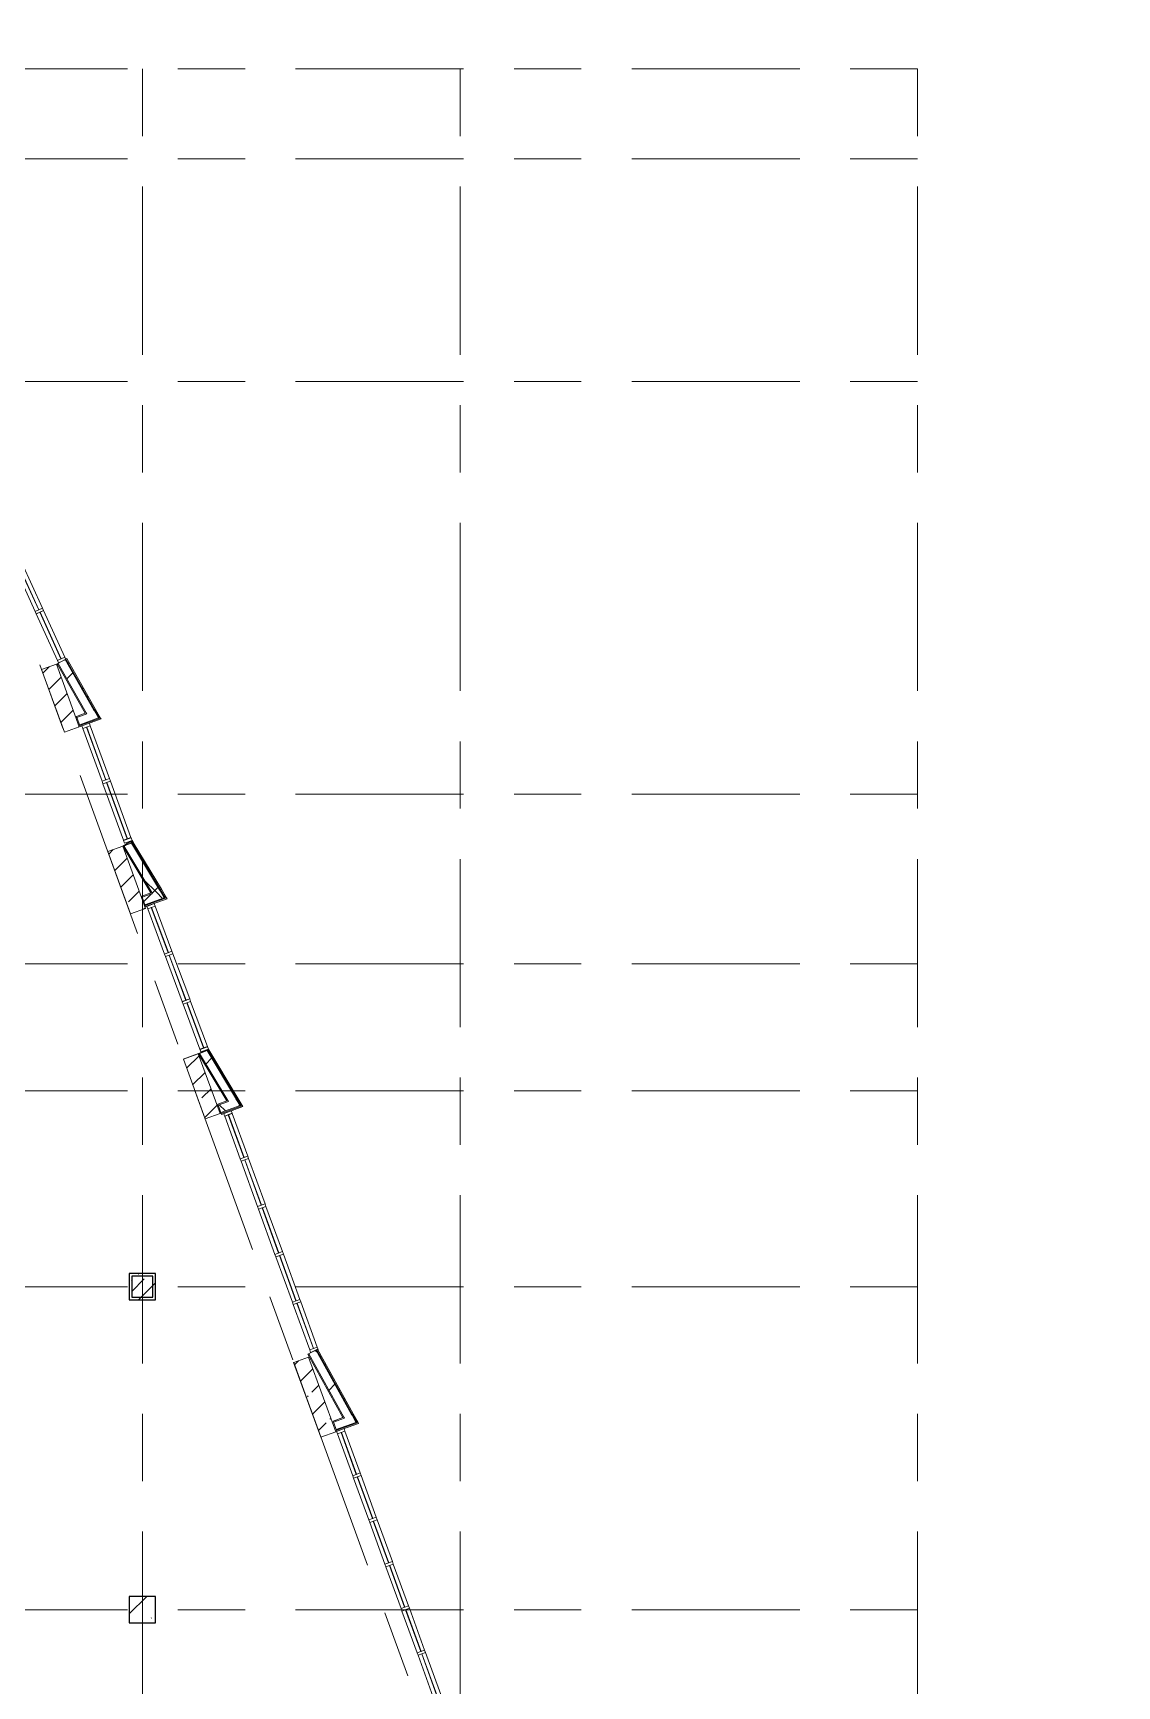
# Model space of a CAD drawing. Header units: millimetres. Extents: x 92932 to 275892, y -43515 to 30371.
# Drawn here: x 133466 to 153941, y -5123 to 26095 of the extents above; entities that cross this region are included whole.
import ezdxf

# ---------------------------------------------------------------- set-up
doc = ezdxf.new("R2010")
doc.units = ezdxf.units.MM
doc.linetypes.add('Осевые', pattern=[6350, 1270, -952.5, 3175, -952.5])
for name, color, linetype, lineweight in [('Импосты витража', 7, 'Continuous', 9), ('Импосты витража-1', 7, 'Continuous', 18), ('Колонны', 7, 'Continuous', 9), ('Колонны-1', 7, 'Continuous', 25), ('Общие ребра', 7, 'Continuous', 9), ('Оси-1', 7, 'Осевые', 9), ('Стены-1', 7, 'Continuous', 18), ('Штриховка разреза-1', 7, 'Continuous', 9)]:
    doc.layers.add(name, color=color, linetype=linetype, lineweight=lineweight)
pattern_1 = [(0, (0, 0), (812.8, 203.2), [67.056, -542.544, 67.056, -542.544, -3251.2]), (0, (0, 0), (812.8, 203.2), [-1219.2, 67.056, -1152.144, 67.056, -542.544, -1422.4]), (0, (0, 0), (812.8, 203.2), [-3048, 67.056, -339.344, 67.056, -948.944]), (120, (304.8, 101.6), (-582.37636, 602.30545), [67.056, -542.544, 67.056, -542.544, -3251.2]), (120, (304.8, 101.6), (-582.37636, 602.30545), [-1219.2, 67.056, -1152.144, 67.056, -542.544, -1422.4]), (120, (304.8, 101.6), (-582.37636, 602.30545), [-3048, 67.056, -339.344, 67.056, -948.944]), (240, (406.4, 508), (-230.42364, -805.50545), [67.056, -542.544, 67.056, -542.544, -3251.2]), (240, (406.4, 508), (-230.42364, -805.50545), [-1219.2, 67.056, -1152.144, 67.056, -542.544, -1422.4]), (240, (406.4, 508), (-230.42364, -805.50545), [-3048, 67.056, -339.344, 67.056, -948.944])]
pattern_2 = [(45, (0, 0), (-502.8943, 502.8943), []), (45, (0, 762), (-502.8943, 502.8943), [])]
pattern_3 = [(45, (0, 0), (-707.107, 707.107), []), (135, (0, 0), (-707.107, -707.107), [])]
pattern_4 = [(45, (0, 0), (-424.264, 424.264), [600, -100, 20, -100]), (45, (0, 424), (-424.264, 424.264), [])]

# ---------------------------------------------------------------- blocks, each defined once
blk = doc.blocks.new('Колонна 70 - Колонна 40-55-771030-План 3-го этажа на отм_ _2_700')
at = {"layer": 'Колонны'}
h = blk.add_hatch(dxfattribs=at)
h.set_pattern_fill('FP_8', color=256, style=0, pattern_type=2)
h.set_pattern_definition([(45, (-12600, 17100), (-493.914, 493.914), []), (45, (-12106.1, 17100), (-493.914, 493.914), [873.125, -174.625, 6.706, -167.919])])
h.paths.add_polyline_path([(122682, 19267), (123182, 19267), (123182, 19767), (122682, 19767), (122682, 19634)], flags=0)
at = {"layer": 'Колонны-1'}
for p, q in [((123182, 19767), (122682, 19767)), ((122682, 19767), (122682, 19267)), ((123182, 19267), (123182, 19767)), ((122682, 19267), (123182, 19267))]:
    blk.add_line(p, q, dxfattribs=at)
blk = doc.blocks.new('Колонна 72 - Колонна 40-55-771054-План 3-го этажа на отм_ _2_700')
at = {"layer": 'Колонны'}
h = blk.add_hatch(dxfattribs=at)
h.set_pattern_fill('FP_10', color=256, style=0, pattern_type=2)
h.set_pattern_definition([(45, (-12600, 23200), (-493.914, 493.914), []), (45, (-12106.1, 23200), (-493.914, 493.914), [873.125, -174.625, 6.706, -167.919])])
h.paths.add_polyline_path([(122682, 19267), (123182, 19267), (123182, 19767), (122682, 19767)], flags=0)
at = {"layer": 'Колонны-1'}
for p, q in [((123182, 19767), (122682, 19767)), ((122682, 19767), (122682, 19267)), ((123182, 19267), (123182, 19767)), ((122682, 19267), (123182, 19267))]:
    blk.add_line(p, q, dxfattribs=at)
blk = doc.blocks.new('Прямоугольный импост - Прямоугольный черный-8339170-План 3-го этажа на отм_ _2_700')
at = {"layer": 'Импосты витража-1'}
for p, q in [((-25, 75), (25, 75)), ((-25, -75), (-25, 75)), ((25, 75), (25, -75)), ((25, -75), (-25, -75))]:
    blk.add_line(p, q, dxfattribs=at)
blk = doc.blocks.new('Прямоугольный импост - Прямоугольный черный-V1-План 3-го этажа на отм_ _2_700')
at = {"layer": 'Импосты витража'}
for p, q in [((139358, -311), (139645, -1101)), ((139505, -1152), (139217, -362)), ((139645, -1101), (139505, -1152))]:
    blk.add_line(p, q, dxfattribs=at)
blk = doc.blocks.new('Прямоугольный импост - Прямоугольный черный-8339241-План 3-го этажа на отм_ _2_700')
at = {"layer": 'Импосты витража'}
for p, q in [((139522, -1199), (139663, -1148)), ((139809, -1988), (139522, -1199)), ((139663, -1148), (139950, -1937)), ((139950, -1937), (139809, -1988))]:
    blk.add_line(p, q, dxfattribs=at)
blk = doc.blocks.new('Прямоугольный импост - Прямоугольный черный-8339270-План 3-го этажа на отм_ _2_700')
at = {"layer": 'Импосты витража-1'}
for p, q in [((-50, 75), (0, 75)), ((-50, -75), (-50, 75)), ((0, 75), (0, -75)), ((0, -75), (-50, -75))]:
    blk.add_line(p, q, dxfattribs=at)
blk = doc.blocks.new('Прямоугольный импост - Прямоугольный черный-8339275-План 3-го этажа на отм_ _2_700')
at = {"layer": 'Импосты витража-1'}
for p, q in [((0, 75), (-50, 75)), ((-50, 75), (-50, -75)), ((0, -75), (0, 75)), ((-50, -75), (0, -75))]:
    blk.add_line(p, q, dxfattribs=at)
blk = doc.blocks.new('Прямоугольный импост - Прямоугольный черный-8339257-План 3-го этажа на отм_ _2_700')
at = {"layer": 'Импосты витража-1'}
for p, q in [((-25, 75), (25, 75)), ((-25, -75), (-25, 75)), ((25, 75), (25, -75)), ((25, -75), (-25, -75))]:
    blk.add_line(p, q, dxfattribs=at)
blk = doc.blocks.new('Прямоугольный импост - Прямоугольный черный-8339262-План 3-го этажа на отм_ _2_700')
at = {"layer": 'Импосты витража'}
for p, q in [((137086, 5641), (137227, 5692)), ((137380, 4833), (137086, 5641)), ((137227, 5692), (137521, 4884)), ((137521, 4884), (137380, 4833))]:
    blk.add_line(p, q, dxfattribs=at)
blk = doc.blocks.new('Прямоугольный импост - Прямоугольный черный-8339187-План 3-го этажа на отм_ _2_700')
at = {"layer": 'Импосты витража'}
for p, q in [((142491, -9345), (142632, -9294)), ((142803, -10200), (142491, -9345)), ((142632, -9294), (142944, -10149)), ((142944, -10149), (142803, -10200))]:
    blk.add_line(p, q, dxfattribs=at)
blk = doc.blocks.new('Прямоугольный импост - Прямоугольный черный-8339208-План 3-го этажа на отм_ _2_700')
at = {"layer": 'Импосты витража-1'}
for p, q in [((-50, 75), (0, 75)), ((-50, -75), (-50, 75)), ((0, 75), (0, -75)), ((0, -75), (-50, -75))]:
    blk.add_line(p, q, dxfattribs=at)
blk = doc.blocks.new('Прямоугольный импост - Прямоугольный черный-8339211-План 3-го этажа на отм_ _2_700')
at = {"layer": 'Импосты витража-1'}
for p, q in [((0, 75), (-50, 75)), ((-50, 75), (-50, -75)), ((0, -75), (0, 75)), ((-50, -75), (0, -75))]:
    blk.add_line(p, q, dxfattribs=at)
blk = doc.blocks.new('Прямоугольный импост - Прямоугольный черный-8339300-План 3-го этажа на отм_ _2_700')
at = {"layer": 'Импосты витража'}
for p, q in [((133115, 16030), (133252, 16092)), ((133507, 15170), (133115, 16030)), ((133252, 16092), (133643, 15232)), ((133643, 15232), (133507, 15170))]:
    blk.add_line(p, q, dxfattribs=at)
blk = doc.blocks.new('Прямоугольный импост - Прямоугольный черный-8339303-План 3-го этажа на отм_ _2_700')
at = {"layer": 'Импосты витража'}
for p, q in [((133927, 14246), (133527, 15125)), ((133529, 15126), (133664, 15187)), ((133664, 15187), (134064, 14308)), ((134064, 14308), (133927, 14246))]:
    blk.add_line(p, q, dxfattribs=at)
blk = doc.blocks.new('Прямоугольный импост - Прямоугольный черный-8339364-План 3-го этажа на отм_ _2_700')
at = {"layer": 'Импосты витража'}
for p, q in [((134407, 12961), (134548, 13013)), ((134770, 11963), (134407, 12961)), ((134548, 13013), (134911, 12014)), ((134911, 12014), (134770, 11963))]:
    blk.add_line(p, q, dxfattribs=at)
blk = doc.blocks.new('Прямоугольный импост - Прямоугольный черный-8339365-План 3-го этажа на отм_ _2_700')
at = {"layer": 'Импосты витража'}
for p, q in [((134787, 11916), (134928, 11967)), ((135175, 10851), (134787, 11916)), ((134928, 11967), (135316, 10902)), ((135316, 10902), (135175, 10851))]:
    blk.add_line(p, q, dxfattribs=at)
blk = doc.blocks.new('Колонна 90 - Колонна 40-55-4749759-План 3-го этажа на отм_ _2_700')
at = {"layer": 'Колонны'}
h = blk.add_hatch(dxfattribs=at)
h.set_pattern_fill('FP_18', color=256, style=0, pattern_type=2)
h.set_pattern_definition([(45, (-72000, -26700), (-493.914, 493.914), []), (45, (-71506.1, -26700), (-493.914, 493.914), [873.125, -174.625, 6.706, -167.919])])
h.paths.add_polyline_path([(63332, -24483), (63732, -24483), (63732, -24083), (63332, -24083), (63332, -24166)], flags=0)
at = {"layer": 'Колонны-1'}
for p, q in [((63732, -24083), (63332, -24083)), ((63332, -24083), (63332, -24483)), ((63732, -24483), (63732, -24083)), ((63332, -24483), (63732, -24483))]:
    blk.add_line(p, q, dxfattribs=at)

msp = doc.modelspace()

# ---------------------------------------------------------------- hatches: boundary and pattern name
at = {"layer": 'Штриховка разреза-1'}
h = msp.add_hatch(dxfattribs=at)
h.set_pattern_fill('FP_1', color=256, style=0, pattern_type=2)
h.set_pattern_definition(pattern_4)
h.paths.add_polyline_path([(134057.7, 12889.9), (134339.6, 12992.5), (133908.3, 14177.4), (133626.4, 14074.8)], flags=0)
h = msp.add_hatch(dxfattribs=at)
h.set_pattern_fill('FP_14', color=256, style=0, pattern_type=2)
h.set_pattern_definition(pattern_3)
h.paths.add_polyline_path([(134482.4, 13239.1), (134625.3, 13291.1), (134071.4, 14264.4), (133941, 14190.2), (134472.3, 13256.7)], flags=0)
h = msp.add_hatch(dxfattribs=at)
h.set_pattern_fill('FP_13', color=256, style=0, pattern_type=2)
h.set_pattern_definition(pattern_1)
h.paths.add_polyline_path([(134700.6, 13158.9), (134714.9, 13164.1), (134084.4, 14271.8), (134071.4, 14264.4), (134625.3, 13291.1)], flags=0)
h = msp.add_hatch(dxfattribs=at)
h.set_pattern_fill('FP_12', color=256, style=0, pattern_type=2)
h.set_pattern_definition(pattern_2)
h.paths.add_polyline_path([(134722.4, 13150.9), (134741.5, 13157.8), (134101.8, 14281.7), (134084.4, 14271.8), (134714.9, 13164.1)], flags=0)
h = msp.add_hatch(dxfattribs=at)
h.set_pattern_fill('FP_1', color=256, style=0, pattern_type=2)
h.set_pattern_definition(pattern_4)
h.paths.add_polyline_path([(135306.8, 9457.8), (135588.7, 9560.4), (135160.3, 10737.5), (134878.4, 10634.9), (135303.5, 9467)], flags=0)
h = msp.add_hatch(dxfattribs=at)
h.set_pattern_fill('FP_13', color=256, style=0, pattern_type=2)
h.set_pattern_definition(pattern_1)
h.paths.add_polyline_path([(135693.4, 9853.6), (135712.5, 9860.6), (135181.1, 10745), (135161.9, 10738.1), (135303.5, 10502.5)], flags=0)
h.paths.add_polyline_path([(135160.9, 10739.8), (135180, 10746.8), (135177.4, 10751.1), (135160.3, 10740.8)], flags=0)
h = msp.add_hatch(dxfattribs=at)
h.set_pattern_fill('FP_14', color=256, style=0, pattern_type=2)
h.set_pattern_definition(pattern_3)
h.paths.add_polyline_path([(135723, 9843.1), (135866.6, 9895.4), (135324.7, 10797.3), (135181.1, 10745), (135712.5, 9860.6)], flags=0)
h.paths.add_polyline_path([(135180, 10746.8), (135323.6, 10799.1), (135306, 10828.4), (135177.4, 10751.1)], flags=0)
h = msp.add_hatch(dxfattribs=at)
h.set_pattern_fill('FP_12', color=256, style=0, pattern_type=2)
h.set_pattern_definition(pattern_2)
h.paths.add_polyline_path([(135967.5, 9756.6), (135986.6, 9763.6), (135358.2, 10809.5), (135339, 10802.5), (135959.6, 9769.7)], flags=0)
h.paths.add_polyline_path([(135338, 10804.3), (135357.1, 10811.3), (135336, 10846.4), (135318.9, 10836.1)], flags=0)
h = msp.add_hatch(dxfattribs=at)
h.set_pattern_fill('FP_13', color=256, style=0, pattern_type=2)
h.set_pattern_definition(pattern_1)
h.paths.add_polyline_path([(135528.1, 9772.1), (135723, 9843.1), (135712.5, 9860.6), (135521.2, 9790.9)], flags=0)
h = msp.add_hatch(dxfattribs=at)
h.set_pattern_fill('FP_14', color=256, style=0, pattern_type=2)
h.set_pattern_definition(pattern_3)
h.paths.add_polyline_path([(135579.4, 9631.2), (135945.3, 9764.5), (135866.6, 9895.4), (135528.1, 9772.1)], flags=0)
h = msp.add_hatch(dxfattribs=at)
h.set_pattern_fill('FP_13', color=256, style=0, pattern_type=2)
h.set_pattern_definition(pattern_1)
h.paths.add_polyline_path([(135584.6, 9617.1), (135967.5, 9756.6), (135959.6, 9769.7), (135579.4, 9631.2)], flags=0)
h = msp.add_hatch(dxfattribs=at)
h.set_pattern_fill('FP_14', color=256, style=0, pattern_type=2)
h.set_pattern_definition(pattern_3)
h.paths.add_polyline_path([(137155.5, 5916.6), (137299.1, 5968.8), (136753.4, 6877), (136609.8, 6824.7), (137145, 5934)], flags=0)
h = msp.add_hatch(dxfattribs=at)
h.set_pattern_fill('FP_13', color=256, style=0, pattern_type=2)
h.set_pattern_definition(pattern_1)
h.paths.add_polyline_path([(137377.8, 5837.8), (137392.2, 5843.1), (136767.8, 6882.2), (136753.4, 6877), (137299.1, 5968.8)], flags=0)
h = msp.add_hatch(dxfattribs=at)
h.set_pattern_fill('FP_12', color=256, style=0, pattern_type=2)
h.set_pattern_definition(pattern_2)
h.paths.add_polyline_path([(137400, 5830), (137419.2, 5836.9), (136786.9, 6889.2), (136767.8, 6882.2), (137392.2, 5843.1)], flags=0)
h = msp.add_hatch(dxfattribs=at)
h.set_pattern_fill('FP_1', color=256, style=0, pattern_type=2)
h.set_pattern_definition(pattern_4)
h.paths.add_polyline_path([(136715.9, 5586.3), (136997.8, 5688.9), (136587.4, 6816.5), (136305.5, 6713.9)], flags=0)
h = msp.add_hatch(dxfattribs=at)
h.set_pattern_fill('FP_13', color=256, style=0, pattern_type=2)
h.set_pattern_definition(pattern_1)
h.paths.add_polyline_path([(137125.9, 5927.1), (137145, 5934), (136609.8, 6824.7), (136590.7, 6817.7), (136610.9, 6784.1)], flags=0)
h = msp.add_hatch(dxfattribs=at)
h.set_pattern_fill('FP_14', color=256, style=0, pattern_type=2)
h.set_pattern_definition(pattern_3)
h.paths.add_polyline_path([(137013.2, 5705.1), (137377.8, 5837.8), (137299.1, 5968.8), (136961.9, 5846.1)], flags=0)
h = msp.add_hatch(dxfattribs=at)
h.set_pattern_fill('FP_1', color=256, style=0, pattern_type=2)
h.set_pattern_definition(pattern_4)
h.paths.add_polyline_path([(138903.1, -423), (139185, -320.4), (138672, 1089.2), (138390.1, 986.6)], flags=0)
h = msp.add_hatch(dxfattribs=at)
h.set_pattern_fill('FP_14', color=256, style=0, pattern_type=2)
h.set_pattern_definition(pattern_3)
h.paths.add_polyline_path([(139349.8, -63.5), (139492.6, -11.6), (138807.7, 1223.9), (138676.5, 1151.2), (139340, -45.8)], flags=0)
h = msp.add_hatch(dxfattribs=at)
h.set_pattern_fill('FP_13', color=256, style=0, pattern_type=2)
h.set_pattern_definition(pattern_1)
h.paths.add_polyline_path([(139566.2, -144.4), (139580.5, -139.2), (138820.8, 1231.2), (138807.7, 1223.9), (139492.6, -11.6)], flags=0)
h = msp.add_hatch(dxfattribs=at)
h.set_pattern_fill('FP_12', color=256, style=0, pattern_type=2)
h.set_pattern_definition(pattern_2)
h.paths.add_polyline_path([(139587.8, -152.5), (139606.8, -145.6), (138838.3, 1240.9), (138820.8, 1231.2), (139580.5, -139.2)], flags=0)
h = msp.add_hatch(dxfattribs=at)
h.set_pattern_fill('FP_13', color=256, style=0, pattern_type=2)
h.set_pattern_definition(pattern_1)
h.paths.add_polyline_path([(139141.3, -139.4), (139349.8, -63.5), (139340, -45.8), (139134.5, -120.6)], flags=0)

# ---------------------------------------------------------------- linework, layer by layer
at = {"layer": 'Общие ребра'}
for p, q in [((133941, 14190.2), (134472.3, 13256.7)), ((134071.4, 14264.4), (134615.3, 13308.7)), ((134084.4, 14271.8), (134629.6, 13313.9)), ((134482.4, 13239.1), (134296.1, 13171.3)), ((134700.6, 13158.9), (134347.4, 13030.3)), ((134722.4, 13150.9), (134352.6, 13016.2)), ((134472.3, 13256.7), (134482.4, 13239.1)), ((134615.3, 13308.7), (134625.3, 13291.1)), ((134625.3, 13291.1), (134700.6, 13158.9)), ((134629.6, 13313.9), (134714.9, 13164.1)), ((134714.9, 13164.1), (134722.4, 13150.9)), ((134057.7, 12889.9), (134339.6, 12992.5)), ((135160.3, 10737.5), (134878.4, 10634.9)), ((134878.4, 10634.9), (135306.8, 9457.8)), ((135160.9, 10739.8), (135180, 10746.8)), ((135161.9, 10738.1), (135181.1, 10745)), ((135177.4, 10751.1), (135180, 10746.8)), ((135180, 10746.8), (135323.6, 10799.1)), ((135181.1, 10745), (135324.7, 10797.3)), ((135181.1, 10745), (135712.5, 9860.6)), ((135306, 10828.4), (135323.6, 10799.1)), ((135318.9, 10836.1), (135338, 10804.3)), ((135323.6, 10799.1), (135338, 10804.3)), ((135324.7, 10797.3), (135339, 10802.5)), ((135324.7, 10797.3), (135856.1, 9912.9)), ((135338, 10804.3), (135357.1, 10811.3)), ((135339, 10802.5), (135358.2, 10809.5)), ((135339, 10802.5), (135870.4, 9918.1)), ((135723, 9843.1), (135528.1, 9772.1)), ((135945.3, 9764.5), (135579.4, 9631.2)), ((135967.5, 9756.6), (135584.6, 9617.1)), ((135712.5, 9860.6), (135723, 9843.1)), ((135856.1, 9912.9), (135866.6, 9895.4)), ((135866.6, 9895.4), (135945.3, 9764.5)), ((135870.4, 9918.1), (135959.6, 9769.7)), ((135959.6, 9769.7), (135967.5, 9756.6)), ((135306.8, 9457.8), (135588.7, 9560.4)), ((136609.8, 6824.7), (136753.4, 6877)), ((136753.4, 6877), (136767.8, 6882.2)), ((136753.4, 6877), (137288.6, 5986.3)), ((136767.8, 6882.2), (136786.9, 6889.2)), ((136767.8, 6882.2), (137303, 5991.5)), ((136587.4, 6816.5), (136305.5, 6713.9)), ((136305.5, 6713.9), (136715.9, 5586.3)), ((136590.7, 6817.7), (136609.8, 6824.7)), ((136609.8, 6824.7), (137145, 5934)), ((137145, 5934), (137155.5, 5916.6)), ((137288.6, 5986.3), (137299.1, 5968.8)), ((137299.1, 5968.8), (137377.8, 5837.8)), ((137303, 5991.5), (137392.2, 5843.1)), ((136715.9, 5586.3), (136997.8, 5688.9)), ((137155.5, 5916.6), (136961.9, 5846.1)), ((137377.8, 5837.8), (137013.2, 5705.1)), ((137400, 5830), (137018.4, 5691.1)), ((137392.2, 5843.1), (137400, 5830)), ((138672, 1089.2), (138390.1, 986.6)), ((138676.5, 1151.2), (139340, -45.8)), ((138807.7, 1223.9), (139482.7, 6.1)), ((138820.8, 1231.2), (139497, 11.3)), ((139482.7, 6.1), (139492.6, -11.6)), ((139497, 11.3), (139580.5, -139.2)), ((139349.8, -63.5), (139141.3, -139.4)), ((139566.2, -144.4), (139192.6, -280.4)), ((139587.8, -152.5), (139197.7, -294.5)), ((139340, -45.8), (139349.8, -63.5)), ((139492.6, -11.6), (139566.2, -144.4)), ((139580.5, -139.2), (139587.8, -152.5)), ((138903.1, -423), (139185, -320.4))]:
    msp.add_line(p, q, dxfattribs=at)
at = {"layer": 'Оси-1'}
for p, q in [((129251.3, 26095.3), (153940.5, -41737.8)), ((150171.6, 25417.1), (92932.1, 25417.1)), ((135531.6, 25417.1), (135531.6, -41737.8)), ((141531.6, 25417.1), (141531.6, -41737.8)), ((150171.6, 25417.1), (150171.6, -41737.8)), ((150171.6, 23717.1), (92932.1, 23717.1)), ((150171.6, 19517.1), (92932.1, 19517.1)), ((150171.6, 11717.1), (92932.1, 11717.1)), ((150171.6, 8517.1), (92932.1, 8517.1)), ((150171.6, 6117.1), (92932.1, 6117.1)), ((150171.6, 2417.1), (92932.1, 2417.1)), ((150171.6, -3682.9), (92932.1, -3682.9))]:
    msp.add_line(p, q, dxfattribs=at)
at = {"layer": 'Стены-1'}
for p, q in [((133181.1, 16060.2), (133572.6, 15200.1)), ((133577.2, 15202.2), (133185.7, 16062.2)), ((133572.6, 15200.1), (133577.2, 15202.2)), ((133597.9, 15156.7), (133593.3, 15154.6)), ((133593.3, 15154.6), (133993.1, 14276.3)), ((133997.7, 14278.4), (133597.9, 15156.7)), ((133908.3, 14177.4), (133626.4, 14074.8)), ((133626.4, 14074.8), (134057.7, 12889.9)), ((134339.6, 12992.5), (133908.3, 14177.4)), ((134006.3, 14227.3), (133923.7, 14180.3)), ((133923.7, 14180.3), (134453.3, 13249.8)), ((133993.1, 14276.3), (133997.7, 14278.4)), ((134016.1, 14231.8), (134006.3, 14227.3)), ((134101.8, 14281.7), (134015.7, 14232.7)), ((134015.7, 14232.7), (134016.1, 14231.8)), ((134648.7, 13320.9), (134101.8, 14281.7)), ((134453.3, 13249.8), (134289.3, 13190.1)), ((134289.3, 13190.1), (134359.4, 12997.4)), ((134359.4, 12997.4), (134751.5, 13140.2)), ((134741.5, 13157.8), (134648.7, 13320.9)), ((134751.5, 13140.2), (134741.5, 13157.8)), ((134479.4, 12987.9), (134474.7, 12986.2)), ((134474.7, 12986.2), (134838.2, 11987.4)), ((134842.9, 11989.1), (134479.4, 12987.9)), ((134838.2, 11987.4), (134842.9, 11989.1)), ((134860, 11942.2), (134855.3, 11940.5)), ((134855.3, 11940.5), (135242.8, 10875.8)), ((135247.5, 10877.5), (134860, 11942.2)), ((135160.9, 10739.8), (134877.7, 10636.8)), ((135336, 10846.4), (135160.3, 10740.8)), ((135160.3, 10740.8), (135160.9, 10739.8)), ((135160.3, 10737.5), (135161.9, 10738.1)), ((135588.7, 9560.4), (135160.3, 10737.5)), ((135161.9, 10738.1), (135693.4, 9853.6)), ((135242.8, 10875.8), (135247.5, 10877.5)), ((135357.1, 10811.3), (135336, 10846.4)), ((135358.2, 10809.5), (135357.1, 10811.3)), ((135889.6, 9925.1), (135358.2, 10809.5)), ((135693.4, 9853.6), (135521.2, 9790.9)), ((135521.2, 9790.9), (135591.4, 9598.3)), ((135591.4, 9598.3), (135997.1, 9746.1)), ((135986.6, 9763.6), (135889.6, 9925.1)), ((135997.1, 9746.1), (135986.6, 9763.6)), ((135705.3, 9580.6), (135700.6, 9578.9)), ((135700.6, 9578.9), (136017.9, 8726)), ((136022.6, 8727.7), (135705.3, 9580.6)), ((136017.9, 8726), (136022.6, 8727.7)), ((136040, 8680.9), (136035.4, 8679.1)), ((136035.4, 8679.1), (136352.7, 7826.2)), ((136357.4, 7828), (136040, 8680.9)), ((136352.7, 7826.2), (136357.4, 7828)), ((136374.8, 7781.1), (136370.1, 7779.4)), ((136370.1, 7779.4), (136687.4, 6926.5)), ((136692.1, 6928.2), (136374.8, 7781.1)), ((136785.9, 6890.9), (136589.7, 6819.5)), ((136687.4, 6926.5), (136692.1, 6928.2)), ((136786.9, 6889.2), (136785.9, 6890.9)), ((137322.1, 5998.5), (136786.9, 6889.2)), ((136589.7, 6819.5), (136304.8, 6715.8)), ((136587.4, 6816.5), (136590.7, 6817.7)), ((136997.8, 5688.9), (136587.4, 6816.5)), ((136590.7, 6817.7), (137125.9, 5927.1)), ((137419.2, 5836.9), (137322.1, 5998.5)), ((137125.9, 5927.1), (136955.1, 5864.9)), ((136955.1, 5864.9), (137025.2, 5672.3)), ((137025.2, 5672.3), (137429.7, 5819.5)), ((137158.5, 5667.6), (137153.8, 5665.8)), ((137153.8, 5665.8), (137447.9, 4857.7)), ((137452.6, 4859.4), (137158.5, 5667.6)), ((137429.7, 5819.5), (137419.2, 5836.9)), ((137447.9, 4857.7), (137452.6, 4859.4)), ((137469.7, 4812.4), (137465, 4810.7)), ((137465, 4810.7), (137776.2, 3955.6)), ((137780.9, 3957.3), (137469.7, 4812.4)), ((137776.2, 3955.6), (137780.9, 3957.3)), ((137798, 3910.3), (137793.3, 3908.6)), ((137793.3, 3908.6), (138104.6, 3053.5)), ((138109.3, 3055.2), (137798, 3910.3)), ((138104.6, 3053.5), (138109.3, 3055.2)), ((138126.4, 3008.2), (138121.7, 3006.5)), ((138121.7, 3006.5), (138432.9, 2151.4)), ((138437.6, 2153.1), (138126.4, 3008.2)), ((138432.9, 2151.4), (138437.6, 2153.1)), ((138454.7, 2106.1), (138450, 2104.4)), ((138450, 2104.4), (138761.3, 1249.3)), ((138766, 1251), (138454.7, 2106.1)), ((138761.3, 1249.3), (138766, 1251)), ((138389.4, 988.4), (138387.5, 987.8)), ((138387.5, 987.8), (138901.9, -425.5)), ((138390.1, 986.6), (138903.1, -423)), ((138903.1, -423), (138390.1, 986.6)), ((138838.3, 1240.9), (138659, 1141.5)), ((138659, 1141.5), (139321, -52.7)), ((139185, -320.4), (138672, 1089.2)), ((139516, 18.3), (138838.3, 1240.9)), ((139606.8, -145.6), (139516, 18.3)), ((139321, -52.7), (139134.5, -120.6)), ((139134.5, -120.6), (139204.6, -313.3)), ((139204.6, -313.3), (139616.7, -163.3)), ((139616.7, -163.3), (139606.8, -145.6)), ((138901.9, -425.5), (138903.8, -424.9)), ((138903.8, -424.9), (139185.7, -322.2)), ((139185.7, -322.2), (139185, -320.4)), ((139289.8, -335.4), (139285.1, -337.2)), ((139285.1, -337.2), (139572.6, -1127.1)), ((139577.3, -1125.4), (139289.8, -335.4)), ((139572.6, -1127.1), (139577.3, -1125.4)), ((139594.4, -1172.4), (139589.7, -1174.1)), ((139589.7, -1174.1), (139877, -1963.5)), ((139881.7, -1961.7), (139594.4, -1172.4)), ((139877, -1963.5), (139881.7, -1961.7)), ((139898.8, -2008.7), (139894.1, -2010.4)), ((139894.1, -2010.4), (140181.4, -2799.8)), ((140186.1, -2798.1), (139898.8, -2008.7)), ((140181.4, -2799.8), (140186.1, -2798.1)), ((140203.2, -2845.1), (140198.5, -2846.8)), ((140198.5, -2846.8), (140485.8, -3636.1)), ((140490.5, -3634.4), (140203.2, -2845.1)), ((140485.8, -3636.1), (140490.5, -3634.4)), ((140507.6, -3681.4), (140502.9, -3683.1)), ((140502.9, -3683.1), (140790.2, -4472.4)), ((140794.9, -4470.7), (140507.6, -3681.4)), ((140790.2, -4472.4), (140794.9, -4470.7)), ((140812, -4517.7), (140807.3, -4519.4)), ((140807.3, -4519.4), (141094.6, -5308.8)), ((141099.3, -5307.1), (140812, -4517.7))]:
    msp.add_line(p, q, dxfattribs=at)

# ---------------------------------------------------------------- block references
at = {"layer": 'Импосты витража'}
for name, p in [('Прямоугольный импост - Прямоугольный черный-8339300-План 3-го этажа на отм_ _2_700', (0, 0)), ('Прямоугольный импост - Прямоугольный черный-8339303-План 3-го этажа на отм_ _2_700', (0, 0)), ('Прямоугольный импост - Прямоугольный черный-8339364-План 3-го этажа на отм_ _2_700', (0, 0)), ('Прямоугольный импост - Прямоугольный черный-8339365-План 3-го этажа на отм_ _2_700', (0, 0)), ('Прямоугольный импост - Прямоугольный черный-8339262-План 3-го этажа на отм_ _2_700', (0, 0)), ('Прямоугольный импост - Прямоугольный черный-V1-План 3-го этажа на отм_ _2_700', (0, 0)), ('Прямоугольный импост - Прямоугольный черный-8339241-План 3-го этажа на отм_ _2_700', (0, 0)), ('Прямоугольный импост - Прямоугольный черный-8339241-План 3-го этажа на отм_ _2_700', (304.4, -836.3)), ('Прямоугольный импост - Прямоугольный черный-8339241-План 3-го этажа на отм_ _2_700', (608.8, -1672.7)), ('Прямоугольный импост - Прямоугольный черный-8339241-План 3-го этажа на отм_ _2_700', (913.2, -2509)), ('Прямоугольный импост - Прямоугольный черный-8339241-План 3-го этажа на отм_ _2_700', (1217.6, -3345.3))]:
    msp.add_blockref(name, p, dxfattribs=at)
at = {"layer": 'Импосты витража', "extrusion": (0, 0, -1)}
for name, p, rotation in [('Прямоугольный импост - Прямоугольный черный-8339170-План 3-го этажа на отм_ _2_700', (-133585.3, 15178.4), 245.5243007658556), ('Прямоугольный импост - Прямоугольный черный-8339208-План 3-го этажа на отм_ _2_700', (-134016.1, 14231.8), 245.5243007658556), ('Прямоугольный импост - Прямоугольный черный-8339170-План 3-го этажа на отм_ _2_700', (-134849.1, 11964.8), 250.0000000000006), ('Прямоугольный импост - Прямоугольный черный-8339208-План 3-го этажа на отм_ _2_700', (-135265.5, 10820.7), 250.0000000000006), ('Прямоугольный импост - Прямоугольный черный-8339170-План 3-го этажа на отм_ _2_700', (-136029, 8703.4), 249.5917819445152), ('Прямоугольный импост - Прямоугольный черный-8339170-План 3-го этажа на отм_ _2_700', (-136363.7, 7803.7), 249.5917819445152), ('Прямоугольный импост - Прямоугольный черный-8339170-План 3-го этажа на отм_ _2_700', (-136698.5, 6903.9), 249.5917819445152), ('Прямоугольный импост - Прямоугольный черный-8339208-План 3-го этажа на отм_ _2_700', (-136709, 6875.8), 249.5917819445152), ('Прямоугольный импост - Прямоугольный черный-8339257-План 3-го этажа на отм_ _2_700', (-137458.8, 4835.1), 250.0000000000005), ('Прямоугольный импост - Прямоугольный черный-8339257-План 3-го этажа на отм_ _2_700', (-137787.1, 3933), 250.0000000000005), ('Прямоугольный импост - Прямоугольный черный-8339257-План 3-го этажа на отм_ _2_700', (-138115.5, 3030.9), 250.0000000000005), ('Прямоугольный импост - Прямоугольный черный-8339257-План 3-го этажа на отм_ _2_700', (-138443.8, 2128.8), 250.0000000000005), ('Прямоугольный импост - Прямоугольный черный-8339270-План 3-го этажа на отм_ _2_700', (-138780.8, 1202.9), 250.0000000000005), ('Прямоугольный импост - Прямоугольный черный-8339170-План 3-го этажа на отм_ _2_700', (-139583.5, -1149.8), 250.0000000000006), ('Прямоугольный импост - Прямоугольный черный-8339170-План 3-го этажа на отм_ _2_700', (-139887.9, -1986.1), 250.0000000000006), ('Прямоугольный импост - Прямоугольный черный-8339170-План 3-го этажа на отм_ _2_700', (-140192.3, -2822.4), 250.0000000000006), ('Прямоугольный импост - Прямоугольный черный-8339170-План 3-го этажа на отм_ _2_700', (-140496.7, -3658.7), 250.0000000000006), ('Прямоугольный импост - Прямоугольный черный-8339170-План 3-го этажа на отм_ _2_700', (-140801.1, -4495.1), 250.0000000000006)]:
    msp.add_blockref(name, p, dxfattribs=dict(at, rotation=rotation))
at = {"layer": 'Импосты витража'}
for name, p, rotation in [('Прямоугольный импост - Прямоугольный черный-8339211-План 3-го этажа на отм_ _2_700', (134460, 13034), 109.9999999999994), ('Прямоугольный импост - Прямоугольный черный-8339211-План 3-го этажа на отм_ _2_700', (135685.5, 9626.6), 110.4082180554848), ('Прямоугольный импост - Прямоугольный черный-8339187-План 3-го этажа на отм_ _2_700', (-6918.3, 17939.1), 0.3858030911926776), ('Прямоугольный импост - Прямоугольный черный-8339187-План 3-го этажа на отм_ _2_700', (-6583.6, 17039.4), 0.3858030911936223), ('Прямоугольный импост - Прямоугольный черный-8339187-План 3-го этажа на отм_ _2_700', (-6248.8, 16139.6), 0.3858030911926776), ('Прямоугольный импост - Прямоугольный черный-8339275-План 3-го этажа на отм_ _2_700', (137139, 5713.7), 109.9999999999995), ('Прямоугольный импост - Прямоугольный черный-8339187-План 3-го этажа на отм_ _2_700', (-5090.7, 14186.9), 359.9775850357027), ('Прямоугольный импост - Прямоугольный черный-8339187-План 3-го этажа на отм_ _2_700', (-4762.4, 13284.8), 359.9775850357027), ('Прямоугольный импост - Прямоугольный черный-8339187-План 3-го этажа на отм_ _2_700', (-4434.1, 12382.7), 359.977585035719), ('Прямоугольный импост - Прямоугольный черный-8339187-План 3-го этажа на отм_ _2_700', (-4105.7, 11480.6), 359.9775850357027), ('Прямоугольный импост - Прямоугольный черный-8339211-План 3-го этажа на отм_ _2_700', (139270.4, -289.3), 109.9999999999995)]:
    msp.add_blockref(name, p, dxfattribs=dict(at, rotation=rotation))
at = {"layer": 'Колонны'}
for name, p in [('Колонна 70 - Колонна 40-55-771030-План 3-го этажа на отм_ _2_700', (12600, -17100)), ('Колонна 90 - Колонна 40-55-4749759-План 3-го этажа на отм_ _2_700', (72000, 26700)), ('Колонна 72 - Колонна 40-55-771054-План 3-го этажа на отм_ _2_700', (12600, -23200))]:
    msp.add_blockref(name, p, dxfattribs=at)

doc.saveas('drawing.dxf')
